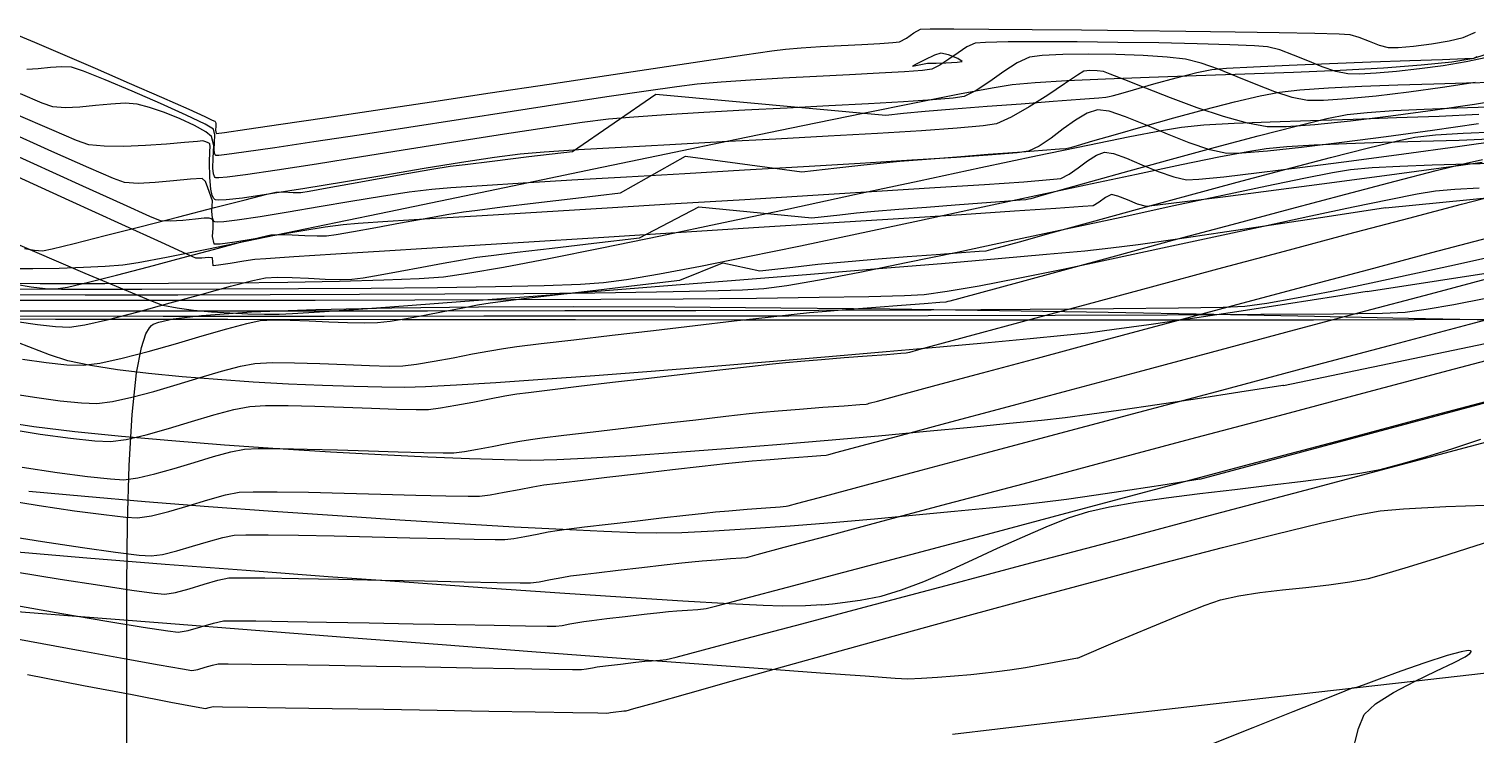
# Model space of a CAD drawing. Header units: metres. Extents: x 708868 to 711043, y 5411316 to 5413138.
# Drawn here: x 709369.6 to 709424.3, y 5411975 to 5412001.7 of the extents above; entities that cross this region are included whole.
import ezdxf

# ---------------------------------------------------------------- set-up
doc = ezdxf.new("R2010")
doc.units = ezdxf.units.M
for name, color, linetype in [('Rionegro 2010_Contours', 7, 'Continuous'), ('Rionegro 2014_Contours', 7, 'Continuous'), ('Rionegro 2018_Contours', 7, 'Continuous')]:
    doc.layers.add(name, color=color, linetype=linetype)

msp = doc.modelspace()

# ---------------------------------------------------------------- linework, layer by layer
at = {"layer": 'Rionegro 2010_Contours'}
for points in [[(709368.703, 5411992.605, 241), (709369.719, 5411992.607, 241), (709370.712, 5411992.623, 241), (709371.64, 5411992.651, 241), (709372.458, 5411992.691, 241), (709373.122, 5411992.743, 241), (709373.699, 5411992.835, 241), (709374.781, 5411993.039, 241), (709376.3, 5411993.34, 241), (709378.192, 5411993.725, 241), (709380.39, 5411994.177, 241), (709382.83, 5411994.683, 241), (709385.445, 5411995.228, 241), (709388.169, 5411995.796, 241), (709390.936, 5411996.374, 241), (709393.682, 5411996.947, 241), (709396.34, 5411997.499, 241), (709398.844, 5411998.017, 241), (709401.129, 5411998.484, 241), (709403.129, 5411998.888, 241), (709404.778, 5411999.212, 241), (709406.01, 5411999.443, 241), (709406.76, 5411999.565, 241), (709407.635, 5411999.648, 241), (709408.835, 5411999.721, 241), (709410.294, 5411999.787, 241), (709411.948, 5411999.848, 241), (709413.729, 5411999.909, 241), (709415.572, 5411999.972, 241), (709417.41, 5412000.04, 241), (709419.179, 5412000.116, 241), (709420.811, 5412000.205, 241), (709422.24, 5412000.307, 241), (709423.402, 5412000.428, 241), (709424.229, 5412000.57, 241), (709425.049, 5412000.824, 241)], [(709403.558, 5412000.37, 242), (709403.583, 5412000.372, 242), (709403.675, 5412000.376, 242), (709403.892, 5412000.381, 242), (709404.257, 5412000.39, 242), (709404.682, 5412000.41, 242), (709404.876, 5412000.445, 242), (709404.711, 5412000.553, 242), (709404.361, 5412000.687, 242), (709404.073, 5412000.751, 242), (709403.83, 5412000.673, 242), (709403.467, 5412000.506, 242), (709403.138, 5412000.341, 242), (709402.994, 5412000.265, 242), (709403.558, 5412000.37, 242)], [(709367.603, 5411992.049, 239), (709370, 5411992.041, 239), (709372.439, 5411992.041, 239), (709374.855, 5411992.049, 239), (709377.184, 5411992.067, 239), (709379.36, 5411992.094, 239), (709381.32, 5411992.129, 239), (709382.998, 5411992.175, 239), (709384.329, 5411992.23, 239), (709385.249, 5411992.295, 239), (709386.176, 5411992.424, 239), (709387.529, 5411992.66, 239), (709389.24, 5411992.986, 239), (709391.242, 5411993.387, 239), (709393.467, 5411993.845, 239), (709395.847, 5411994.345, 239), (709398.316, 5411994.869, 239), (709400.806, 5411995.4, 239), (709403.25, 5411995.924, 239), (709405.58, 5411996.422, 239), (709407.729, 5411996.878, 239), (709409.629, 5411997.276, 239), (709411.214, 5411997.6, 239), (709412.415, 5411997.832, 239), (709413.165, 5411997.957, 239), (709414.017, 5411998.037, 239), (709415.158, 5411998.103, 239), (709416.522, 5411998.159, 239), (709418.045, 5411998.21, 239), (709419.662, 5411998.26, 239), (709421.306, 5411998.314, 239), (709422.913, 5411998.375, 239), (709424.418, 5411998.449, 239)], [(709367.818, 5411991.831, 238), (709370.81, 5411991.825, 238), (709373.845, 5411991.825, 238), (709376.854, 5411991.832, 238), (709379.766, 5411991.845, 238), (709382.513, 5411991.865, 238), (709385.023, 5411991.892, 238), (709387.228, 5411991.926, 238), (709389.058, 5411991.967, 238), (709390.442, 5411992.015, 238), (709391.312, 5411992.07, 238), (709392.183, 5411992.19, 238), (709393.422, 5411992.404, 238), (709394.971, 5411992.699, 238), (709396.77, 5411993.058, 238), (709398.762, 5411993.469, 238), (709400.887, 5411993.916, 238), (709403.088, 5411994.384, 238), (709405.305, 5411994.86, 238), (709407.481, 5411995.327, 238), (709409.555, 5411995.773, 238), (709411.471, 5411996.181, 238), (709413.168, 5411996.538, 238), (709414.589, 5411996.828, 238), (709415.675, 5411997.038, 238), (709416.368, 5411997.152, 238), (709417.158, 5411997.227, 238), (709418.192, 5411997.287, 238), (709419.416, 5411997.336, 238), (709420.774, 5411997.38, 238), (709422.21, 5411997.422, 238), (709423.67, 5411997.467, 238), (709425.097, 5411997.52, 238)], [(709368.233, 5411991.616, 237), (709371.701, 5411991.612, 237), (709375.211, 5411991.613, 237), (709378.693, 5411991.618, 237), (709382.08, 5411991.629, 237), (709385.303, 5411991.644, 237), (709388.294, 5411991.665, 237), (709390.984, 5411991.69, 237), (709393.306, 5411991.721, 237), (709395.19, 5411991.757, 237), (709396.569, 5411991.799, 237), (709397.375, 5411991.846, 237), (709398.247, 5411991.966, 237), (709399.476, 5411992.18, 237), (709401, 5411992.472, 237), (709402.757, 5411992.827, 237), (709404.685, 5411993.228, 237), (709406.724, 5411993.66, 237), (709408.81, 5411994.107, 237), (709410.883, 5411994.554, 237), (709412.88, 5411994.985, 237), (709414.74, 5411995.384, 237), (709416.4, 5411995.735, 237), (709417.8, 5411996.024, 237), (709418.877, 5411996.233, 237), (709419.57, 5411996.348, 237), (709420.382, 5411996.424, 237), (709421.431, 5411996.48, 237), (709422.656, 5411996.525, 237), (709423.999, 5411996.563, 237), (709425.396, 5411996.601, 237)], [(709368.776, 5411991.403, 236), (709372.633, 5411991.401, 236), (709376.528, 5411991.402, 236), (709380.397, 5411991.407, 236), (709384.175, 5411991.415, 236), (709387.799, 5411991.427, 236), (709391.204, 5411991.443, 236), (709394.325, 5411991.463, 236), (709397.1, 5411991.487, 236), (709399.462, 5411991.514, 236), (709401.349, 5411991.546, 236), (709402.696, 5411991.582, 236), (709403.438, 5411991.622, 236), (709404.306, 5411991.742, 236), (709405.513, 5411991.953, 236), (709406.996, 5411992.24, 236), (709408.689, 5411992.585, 236), (709410.528, 5411992.971, 236), (709412.449, 5411993.383, 236), (709414.388, 5411993.802, 236), (709416.279, 5411994.212, 236), (709418.059, 5411994.597, 236), (709419.663, 5411994.939, 236), (709421.026, 5411995.222, 236), (709422.084, 5411995.429, 236), (709422.773, 5411995.544, 236), (709423.51, 5411995.613, 236), (709424.435, 5411995.663, 236)], [(709368.684, 5411991.005, 234), (709373.981, 5411991.003, 234), (709379.335, 5411991.003, 234), (709384.652, 5411991.006, 234), (709389.839, 5411991.011, 234), (709394.804, 5411991.02, 234), (709399.455, 5411991.031, 234), (709403.699, 5411991.046, 234), (709407.442, 5411991.064, 234), (709410.593, 5411991.086, 234), (709413.059, 5411991.111, 234), (709414.747, 5411991.14, 234), (709415.564, 5411991.174, 234), (709416.401, 5411991.289, 234), (709417.523, 5411991.489, 234), (709418.862, 5411991.753, 234), (709420.35, 5411992.062, 234), (709421.918, 5411992.399, 234), (709423.498, 5411992.744, 234), (709425.021, 5411993.079, 234)], [(709368.631, 5411990.809, 233), (709374.652, 5411990.807, 233), (709380.738, 5411990.807, 233), (709386.781, 5411990.808, 233), (709392.676, 5411990.812, 233), (709398.314, 5411990.819, 233), (709403.59, 5411990.828, 233), (709408.395, 5411990.84, 233), (709412.624, 5411990.855, 233), (709416.168, 5411990.873, 233), (709418.922, 5411990.895, 233), (709420.777, 5411990.92, 233), (709421.628, 5411990.95, 233), (709422.427, 5411991.06, 233), (709423.468, 5411991.246, 233), (709424.682, 5411991.488, 233)], [(709373.268, 5411973.46, 231), (709373.273, 5411975.789, 231), (709373.273, 5411978.21, 231), (709373.279, 5411980.636, 231), (709373.306, 5411982.98, 231), (709373.366, 5411985.156, 231), (709373.474, 5411987.077, 231), (709373.641, 5411988.657, 231), (709373.826, 5411989.617, 231), (709374, 5411990.131, 231), (709374.134, 5411990.364, 231), (709374.207, 5411990.447, 231), (709374.272, 5411990.493, 231), (709374.489, 5411990.579, 231), (709375.024, 5411990.696, 231), (709376.105, 5411990.829, 231), (709377.996, 5411990.96, 231), (709380.42, 5411991.056, 231), (709383.304, 5411991.12, 231), (709386.578, 5411991.155, 231), (709390.17, 5411991.165, 231), (709394.008, 5411991.152, 231), (709398.021, 5411991.121, 231), (709402.137, 5411991.075, 231), (709406.285, 5411991.016, 231), (709410.393, 5411990.949, 231), (709414.389, 5411990.876, 231), (709418.202, 5411990.801, 231), (709421.761, 5411990.728, 231), (709424.993, 5411990.659, 231)], [(709364.233, 5411990.697, 232), (709370.573, 5411990.691, 232), (709377.101, 5411990.685, 232), (709383.697, 5411990.678, 232), (709390.246, 5411990.672, 232), (709396.63, 5411990.667, 232), (709402.731, 5411990.663, 232), (709408.433, 5411990.661, 232), (709413.618, 5411990.662, 232), (709418.169, 5411990.666, 232), (709421.97, 5411990.674, 232), (709424.901, 5411990.686, 232)]]:
    msp.add_polyline3d(points, dxfattribs=at)
at = {"layer": 'Rionegro 2014_Contours'}
for points in [[(709369.401, 5411993.357, 241), (709369.787, 5411993.296, 241), (709370.082, 5411993.275, 241), (709370.453, 5411993.353, 241), (709371.287, 5411993.556, 241), (709372.452, 5411993.85, 241), (709373.815, 5411994.198, 241), (709375.241, 5411994.565, 241), (709376.597, 5411994.914, 241), (709377.751, 5411995.21, 241), (709378.569, 5411995.417, 241), (709378.917, 5411995.499, 241), (709379.206, 5411995.502, 241), (709379.568, 5411995.486, 241), (709379.859, 5411995.484, 241), (709380.171, 5411995.534, 241), (709380.849, 5411995.655, 241), (709381.772, 5411995.822, 241), (709382.82, 5411996.011, 241), (709383.872, 5411996.199, 241), (709384.808, 5411996.36, 241), (709385.506, 5411996.472, 241), (709386.076, 5411996.547, 241), (709387.096, 5411996.673, 241), (709388.478, 5411996.84, 241), (709390.135, 5411997.037, 241), (709393.284, 5411999.2, 241), (709393.284, 5411999.2, 241), (709393.284, 5411999.2, 241), (709393.284, 5411999.2, 241), (709393.284, 5411999.2, 241), (709393.284, 5411999.2, 241), (709401.986, 5411998.41, 241), (709402.656, 5411998.481, 241), (709403.471, 5411998.554, 241), (709404.563, 5411998.644, 241), (709405.814, 5411998.743, 241), (709407.106, 5411998.843, 241), (709408.321, 5411998.934, 241), (709409.339, 5411999.011, 241), (709410.043, 5411999.063, 241), (709410.313, 5411999.084, 241), (709410.431, 5411999.109, 241), (709410.549, 5411999.137, 241), (709410.782, 5411999.205, 241), (709411.353, 5411999.372, 241), (709412.128, 5411999.592, 241), (709412.97, 5411999.822, 241), (709413.745, 5412000.019, 241), (709414.317, 5412000.137, 241), (709414.878, 5412000.186, 241), (709415.9, 5412000.241, 241), (709417.244, 5412000.301, 241), (709418.769, 5412000.362, 241), (709420.337, 5412000.421, 241), (709421.806, 5412000.474, 241), (709423.038, 5412000.519, 241), (709423.892, 5412000.552, 241), (709424.229, 5412000.57, 241), (709424.354, 5412000.632, 241)], [(709369.063, 5411992.016, 240), (709369.653, 5411991.916, 240), (709370.189, 5411991.85, 240), (709370.596, 5411991.831, 240), (709371.027, 5411991.904, 240), (709371.825, 5411992.09, 240), (709372.882, 5411992.357, 240), (709374.093, 5411992.674, 240), (709375.351, 5411993.007, 240), (709376.549, 5411993.326, 240), (709377.581, 5411993.599, 240), (709378.34, 5411993.793, 240), (709378.718, 5411993.876, 240), (709379.07, 5411993.89, 240), (709379.525, 5411993.877, 240), (709380.015, 5411993.854, 240), (709380.471, 5411993.837, 240), (709380.824, 5411993.842, 240), (709381.196, 5411993.895, 240), (709381.853, 5411994.009, 240), (709382.696, 5411994.162, 240), (709383.63, 5411994.333, 240), (709384.559, 5411994.502, 240), (709385.385, 5411994.648, 240), (709386.012, 5411994.75, 240), (709386.535, 5411994.819, 240), (709387.472, 5411994.934, 240), (709388.742, 5411995.088, 240), (709390.264, 5411995.269, 240), (709391.956, 5411995.469, 240), (709394.408, 5411996.851, 240), (709394.408, 5411996.851, 240), (709394.408, 5411996.851, 240), (709398.81, 5411996.266, 240), (709400.139, 5411996.417, 240), (709401.151, 5411996.53, 240), (709401.767, 5411996.595, 240), (709402.515, 5411996.663, 240), (709403.519, 5411996.745, 240), (709404.669, 5411996.836, 240), (709405.856, 5411996.928, 240), (709406.972, 5411997.012, 240), (709407.907, 5411997.082, 240), (709408.553, 5411997.13, 240), (709408.801, 5411997.149, 240), (709408.909, 5411997.173, 240), (709409.017, 5411997.198, 240), (709409.237, 5411997.263, 240), (709409.818, 5411997.433, 240), (709410.675, 5411997.682, 240), (709411.724, 5411997.982, 240), (709412.88, 5411998.306, 240), (709414.058, 5411998.625, 240), (709415.173, 5411998.913, 240), (709416.141, 5411999.142, 240), (709416.877, 5411999.284, 240), (709417.652, 5411999.368, 240), (709418.727, 5411999.441, 240), (709419.997, 5411999.502, 240), (709421.36, 5411999.553, 240), (709422.712, 5411999.594, 240), (709423.951, 5411999.626, 240), (709424.971, 5411999.651, 240)], [(709369.121, 5411990.603, 239), (709369.895, 5411990.484, 239), (709370.582, 5411990.408, 239), (709371.11, 5411990.388, 239), (709371.683, 5411990.472, 239), (709372.585, 5411990.679, 239), (709373.701, 5411990.968, 239), (709374.918, 5411991.3, 239), (709376.122, 5411991.634, 239), (709377.2, 5411991.931, 239), (709378.037, 5411992.151, 239), (709378.52, 5411992.254, 239), (709378.961, 5411992.274, 239), (709379.525, 5411992.264, 239), (709380.152, 5411992.237, 239), (709380.78, 5411992.207, 239), (709381.346, 5411992.19, 239), (709381.789, 5411992.2, 239), (709382.222, 5411992.256, 239), (709382.857, 5411992.362, 239), (709383.62, 5411992.501, 239), (709384.441, 5411992.655, 239), (709385.245, 5411992.806, 239), (709385.961, 5411992.936, 239), (709386.517, 5411993.028, 239), (709387.057, 5411993.098, 239), (709388.039, 5411993.219, 239), (709389.365, 5411993.379, 239), (709390.94, 5411993.566, 239), (709392.668, 5411993.77, 239), (709394.907, 5411994.942, 239), (709394.907, 5411994.942, 239), (709394.907, 5411994.942, 239), (709399.193, 5411994.525, 239), (709400.247, 5411994.642, 239), (709400.877, 5411994.71, 239), (709401.56, 5411994.771, 239), (709402.475, 5411994.847, 239), (709403.523, 5411994.929, 239), (709404.606, 5411995.013, 239), (709405.623, 5411995.09, 239), (709406.475, 5411995.154, 239), (709407.064, 5411995.198, 239), (709407.289, 5411995.215, 239), (709407.388, 5411995.236, 239), (709407.486, 5411995.259, 239), (709407.779, 5411995.342, 239), (709408.567, 5411995.565, 239), (709409.74, 5411995.895, 239), (709411.187, 5411996.3, 239), (709412.798, 5411996.745, 239), (709414.462, 5411997.198, 239), (709416.068, 5411997.626, 239), (709417.506, 5411997.997, 239), (709418.666, 5411998.276, 239), (709419.437, 5411998.431, 239), (709420.189, 5411998.515, 239), (709421.19, 5411998.585, 239), (709422.35, 5411998.641, 239), (709423.581, 5411998.686, 239), (709424.792, 5411998.721, 239)], [(709369.326, 5411989.17, 238), (709370.223, 5411989.043, 238), (709371.011, 5411988.964, 238), (709371.624, 5411988.944, 238), (709372.258, 5411989.022, 238), (709373.101, 5411989.207, 238), (709374.078, 5411989.464, 238), (709375.113, 5411989.759, 238), (709376.131, 5411990.057, 238), (709377.056, 5411990.325, 238), (709377.811, 5411990.527, 238), (709378.322, 5411990.631, 238), (709378.823, 5411990.658, 238), (709379.458, 5411990.652, 238), (709380.173, 5411990.626, 238), (709380.914, 5411990.591, 238), (709381.627, 5411990.56, 238), (709382.259, 5411990.545, 238), (709382.754, 5411990.558, 238), (709383.241, 5411990.616, 238), (709383.851, 5411990.715, 238), (709384.535, 5411990.84, 238), (709385.244, 5411990.977, 238), (709385.928, 5411991.11, 238), (709386.537, 5411991.224, 238), (709387.023, 5411991.305, 238), (709387.511, 5411991.369, 238), (709388.396, 5411991.478, 238), (709389.594, 5411991.622, 238), (709391.016, 5411991.791, 238), (709392.577, 5411991.975, 238), (709394.189, 5411992.164, 238), (709395.821, 5411992.825, 238), (709397.22, 5411992.515, 238), (709398.467, 5411992.657, 238), (709399.419, 5411992.763, 238), (709399.988, 5411992.824, 238), (709400.712, 5411992.889, 238), (709401.693, 5411992.969, 238), (709402.798, 5411993.055, 238), (709403.893, 5411993.139, 238), (709404.844, 5411993.21, 238), (709405.516, 5411993.26, 238), (709405.777, 5411993.28, 238), (709405.866, 5411993.299, 238), (709405.955, 5411993.32, 238), (709406.244, 5411993.4, 238), (709407.039, 5411993.62, 238), (709408.244, 5411993.953, 238), (709409.765, 5411994.372, 238), (709411.508, 5411994.849, 238), (709413.379, 5411995.359, 238), (709415.283, 5411995.874, 238), (709417.126, 5411996.366, 238), (709418.813, 5411996.81, 238), (709420.25, 5411997.178, 238), (709421.343, 5411997.443, 238), (709421.997, 5411997.578, 238), (709422.774, 5411997.662, 238), (709423.821, 5411997.73, 238), (709425.023, 5411997.783, 238)], [(709368.725, 5411987.9, 237), (709369.782, 5411987.731, 237), (709370.749, 5411987.601, 237), (709371.557, 5411987.521, 237), (709372.138, 5411987.501, 237), (709372.729, 5411987.57, 237), (709373.466, 5411987.731, 237), (709374.297, 5411987.956, 237), (709375.174, 5411988.214, 237), (709376.045, 5411988.478, 237), (709376.861, 5411988.718, 237), (709377.571, 5411988.904, 237), (709378.124, 5411989.008, 237), (709378.774, 5411989.044, 237), (709379.619, 5411989.04, 237), (709380.571, 5411989.01, 237), (709381.544, 5411988.969, 237), (709382.451, 5411988.93, 237), (709383.205, 5411988.908, 237), (709383.719, 5411988.917, 237), (709384.238, 5411988.981, 237), (709384.897, 5411989.092, 237), (709385.625, 5411989.229, 237), (709386.353, 5411989.37, 237), (709387.011, 5411989.495, 237), (709387.529, 5411989.583, 237), (709388.028, 5411989.648, 237), (709388.948, 5411989.761, 237), (709390.186, 5411989.909, 237), (709391.639, 5411990.081, 237), (709393.203, 5411990.265, 237), (709394.776, 5411990.449, 237), (709396.255, 5411990.62, 237), (709397.538, 5411990.766, 237), (709398.52, 5411990.876, 237), (709399.099, 5411990.938, 237), (709399.744, 5411990.996, 237), (709400.62, 5411991.068, 237), (709401.607, 5411991.145, 237), (709402.584, 5411991.219, 237), (709403.433, 5411991.283, 237), (709404.033, 5411991.328, 237), (709404.265, 5411991.345, 237), (709404.344, 5411991.363, 237), (709404.424, 5411991.381, 237), (709404.743, 5411991.468, 237), (709405.626, 5411991.71, 237), (709406.977, 5411992.079, 237), (709408.696, 5411992.547, 237), (709410.685, 5411993.087, 237), (709412.846, 5411993.672, 237), (709415.082, 5411994.275, 237), (709417.293, 5411994.868, 237), (709419.383, 5411995.423, 237), (709421.252, 5411995.914, 237), (709422.803, 5411996.313, 237), (709423.937, 5411996.593, 237), (709424.556, 5411996.725, 237)], [(709368.708, 5411986.544, 236), (709370, 5411986.34, 236), (709371.15, 5411986.183, 236), (709372.065, 5411986.085, 236), (709372.652, 5411986.057, 236), (709373.253, 5411986.133, 236), (709374.005, 5411986.31, 236), (709374.848, 5411986.549, 236), (709375.722, 5411986.814, 236), (709376.567, 5411987.067, 236), (709377.321, 5411987.27, 236), (709377.926, 5411987.385, 236), (709378.527, 5411987.417, 236), (709379.378, 5411987.417, 236), (709380.389, 5411987.395, 236), (709381.47, 5411987.359, 236), (709382.53, 5411987.32, 236), (709383.479, 5411987.286, 236), (709384.227, 5411987.268, 236), (709384.684, 5411987.275, 236), (709385.14, 5411987.331, 236), (709385.72, 5411987.429, 236), (709386.36, 5411987.549, 236), (709387, 5411987.674, 236), (709387.579, 5411987.784, 236), (709388.034, 5411987.861, 236), (709388.474, 5411987.918, 236), (709389.283, 5411988.017, 236), (709390.371, 5411988.148, 236), (709391.649, 5411988.299, 236), (709393.025, 5411988.461, 236), (709394.408, 5411988.622, 236), (709395.709, 5411988.772, 236), (709396.836, 5411988.901, 236), (709397.7, 5411988.998, 236), (709398.21, 5411989.053, 236), (709398.777, 5411989.103, 236), (709399.548, 5411989.166, 236), (709400.416, 5411989.234, 236), (709401.276, 5411989.3, 236), (709402.022, 5411989.356, 236), (709402.549, 5411989.395, 236), (709402.752, 5411989.411, 236), (709402.822, 5411989.426, 236), (709402.892, 5411989.442, 236), (709403.23, 5411989.534, 236), (709404.173, 5411989.789, 236), (709405.623, 5411990.182, 236), (709407.483, 5411990.685, 236), (709409.654, 5411991.272, 236), (709412.04, 5411991.915, 236), (709414.543, 5411992.587, 236), (709417.064, 5411993.263, 236), (709419.506, 5411993.914, 236), (709421.772, 5411994.515, 236), (709423.764, 5411995.038, 236), (709425.383, 5411995.457, 236)], [(709369.318, 5411985.087, 235), (709370.643, 5411984.888, 235), (709371.784, 5411984.736, 235), (709372.654, 5411984.642, 235), (709373.167, 5411984.613, 235), (709373.686, 5411984.679, 235), (709374.336, 5411984.832, 235), (709375.066, 5411985.039, 235), (709375.822, 5411985.268, 235), (709376.552, 5411985.487, 235), (709377.205, 5411985.662, 235), (709377.728, 5411985.762, 235), (709378.249, 5411985.787, 235), (709379.068, 5411985.788, 235), (709380.095, 5411985.77, 235), (709381.241, 5411985.74, 235), (709382.418, 5411985.705, 235), (709383.536, 5411985.67, 235), (709384.507, 5411985.642, 235), (709385.241, 5411985.628, 235), (709385.649, 5411985.633, 235), (709386.043, 5411985.681, 235), (709386.543, 5411985.766, 235), (709387.095, 5411985.87, 235), (709387.648, 5411985.977, 235), (709388.147, 5411986.072, 235), (709388.54, 5411986.139, 235), (709388.982, 5411986.196, 235), (709389.808, 5411986.297, 235), (709390.91, 5411986.428, 235), (709392.181, 5411986.578, 235), (709393.514, 5411986.734, 235), (709394.801, 5411986.884, 235), (709395.936, 5411987.014, 235), (709396.812, 5411987.112, 235), (709397.32, 5411987.167, 235), (709397.912, 5411987.219, 235), (709398.72, 5411987.285, 235), (709399.602, 5411987.353, 235), (709400.413, 5411987.414, 235), (709401.007, 5411987.458, 235), (709401.24, 5411987.476, 235), (709401.301, 5411987.489, 235), (709401.361, 5411987.503, 235), (709401.669, 5411987.586, 235), (709402.537, 5411987.82, 235), (709403.887, 5411988.184, 235), (709405.64, 5411988.656, 235), (709407.719, 5411989.215, 235), (709410.045, 5411989.84, 235), (709412.54, 5411990.509, 235), (709415.125, 5411991.201, 235), (709417.722, 5411991.896, 235), (709420.254, 5411992.571, 235), (709422.641, 5411993.205, 235), (709424.806, 5411993.777, 235)], [(709368.491, 5411983.87, 234), (709369.961, 5411983.636, 234), (709371.294, 5411983.44, 234), (709372.411, 5411983.291, 234), (709373.233, 5411983.198, 234), (709373.681, 5411983.17, 234), (709374.204, 5411983.243, 234), (709374.868, 5411983.409, 234), (709375.602, 5411983.625, 234), (709376.337, 5411983.848, 234), (709377.003, 5411984.034, 234), (709377.53, 5411984.139, 234), (709378.052, 5411984.159, 234), (709378.964, 5411984.156, 234), (709380.15, 5411984.136, 234), (709381.496, 5411984.104, 234), (709382.888, 5411984.068, 234), (709384.21, 5411984.033, 234), (709385.348, 5411984.004, 234), (709386.188, 5411983.988, 234), (709386.614, 5411983.991, 234), (709387.024, 5411984.044, 234), (709387.549, 5411984.136, 234), (709388.112, 5411984.245, 234), (709388.637, 5411984.346, 234), (709389.046, 5411984.416, 234), (709389.489, 5411984.473, 234), (709390.326, 5411984.575, 234), (709391.428, 5411984.706, 234), (709392.668, 5411984.852, 234), (709393.916, 5411984.997, 234), (709395.045, 5411985.127, 234), (709395.926, 5411985.227, 234), (709396.431, 5411985.281, 234), (709396.928, 5411985.325, 234), (709397.609, 5411985.38, 234), (709398.351, 5411985.438, 234), (709399.033, 5411985.489, 234), (709399.532, 5411985.527, 234), (709399.728, 5411985.541, 234), (709399.779, 5411985.552, 234), (709399.83, 5411985.564, 234), (709400.145, 5411985.649, 234), (709401.04, 5411985.889, 234), (709402.436, 5411986.264, 234), (709404.259, 5411986.752, 234), (709406.433, 5411987.335, 234), (709408.882, 5411987.991, 234), (709411.529, 5411988.699, 234), (709414.3, 5411989.44, 234), (709417.117, 5411990.192, 234), (709419.905, 5411990.935, 234), (709422.589, 5411991.649, 234), (709425.091, 5411992.313, 234)], [(709368.412, 5411982.542, 233), (709370.09, 5411982.272, 233), (709371.601, 5411982.045, 233), (709372.852, 5411981.871, 233), (709373.748, 5411981.762, 233), (709374.195, 5411981.726, 233), (709374.621, 5411981.785, 233), (709375.162, 5411981.921, 233), (709375.761, 5411982.097, 233), (709376.36, 5411982.279, 233), (709376.902, 5411982.43, 233), (709377.332, 5411982.516, 233), (709377.779, 5411982.53, 233), (709378.627, 5411982.527, 233), (709379.774, 5411982.509, 233), (709381.117, 5411982.483, 233), (709382.555, 5411982.45, 233), (709383.985, 5411982.416, 233), (709385.305, 5411982.385, 233), (709386.412, 5411982.361, 233), (709387.204, 5411982.348, 233), (709387.579, 5411982.349, 233), (709387.911, 5411982.392, 233), (709388.337, 5411982.467, 233), (709388.794, 5411982.555, 233), (709389.22, 5411982.637, 233), (709389.552, 5411982.694, 233), (709389.911, 5411982.74, 233), (709390.59, 5411982.823, 233), (709391.484, 5411982.929, 233), (709392.489, 5411983.047, 233), (709393.502, 5411983.165, 233), (709394.418, 5411983.271, 233), (709395.132, 5411983.352, 233), (709395.542, 5411983.396, 233), (709396.047, 5411983.44, 233), (709396.738, 5411983.495, 233), (709397.443, 5411983.549, 233), (709397.993, 5411983.59, 233), (709398.216, 5411983.607, 233), (709398.298, 5411983.625, 233), (709398.656, 5411983.721, 233), (709399.671, 5411983.992, 233), (709401.255, 5411984.416, 233), (709403.323, 5411984.969, 233), (709405.788, 5411985.628, 233), (709408.563, 5411986.369, 233), (709411.562, 5411987.169, 233), (709414.697, 5411988.006, 233), (709417.883, 5411988.855, 233), (709421.033, 5411989.693, 233), (709424.061, 5411990.498, 233), (709426.878, 5411991.246, 233)], [(709369.059, 5411981.13, 232), (709370.753, 5411980.852, 232), (709372.252, 5411980.617, 232), (709373.469, 5411980.436, 232), (709374.316, 5411980.321, 232), (709374.709, 5411980.283, 232), (709375.116, 5411980.346, 232), (709375.639, 5411980.485, 232), (709376.2, 5411980.655, 232), (709376.723, 5411980.807, 232), (709377.134, 5411980.893, 232), (709377.577, 5411980.903, 232), (709378.498, 5411980.895, 232), (709379.775, 5411980.876, 232), (709381.289, 5411980.847, 232), (709382.917, 5411980.814, 232), (709384.539, 5411980.779, 232), (709386.034, 5411980.748, 232), (709387.28, 5411980.722, 232), (709388.157, 5411980.708, 232), (709388.544, 5411980.707, 232), (709388.876, 5411980.753, 232), (709389.301, 5411980.831, 232), (709389.726, 5411980.914, 232), (709390.057, 5411980.972, 232), (709390.394, 5411981.015, 232), (709391.036, 5411981.092, 232), (709391.864, 5411981.19, 232), (709392.759, 5411981.295, 232), (709393.602, 5411981.393, 232), (709394.272, 5411981.469, 232), (709394.652, 5411981.51, 232), (709395.04, 5411981.544, 232), (709395.57, 5411981.586, 232), (709396.111, 5411981.628, 232), (709396.533, 5411981.659, 232), (709396.704, 5411981.672, 232), (709396.767, 5411981.686, 232), (709397.125, 5411981.782, 232), (709398.143, 5411982.053, 232), (709399.739, 5411982.479, 232), (709401.832, 5411983.037, 232), (709404.339, 5411983.706, 232), (709407.179, 5411984.462, 232), (709410.268, 5411985.286, 232), (709413.527, 5411986.154, 232), (709416.872, 5411987.044, 232), (709420.222, 5411987.936, 232), (709423.495, 5411988.806, 232), (709426.608, 5411989.633, 232)], [(709368.899, 5411979.893, 231), (709370.821, 5411979.555, 231), (709372.519, 5411979.264, 231), (709373.888, 5411979.037, 231), (709374.824, 5411978.89, 231), (709375.223, 5411978.839, 231), (709375.597, 5411978.904, 231), (709376.078, 5411979.042, 231), (709376.559, 5411979.185, 231), (709376.935, 5411979.27, 231), (709377.31, 5411979.275, 231), (709378.153, 5411979.267, 231), (709379.36, 5411979.249, 231), (709380.825, 5411979.224, 231), (709382.444, 5411979.194, 231), (709384.112, 5411979.161, 231), (709385.724, 5411979.13, 231), (709387.174, 5411979.102, 231), (709388.359, 5411979.08, 231), (709389.172, 5411979.067, 231), (709389.509, 5411979.065, 231), (709389.74, 5411979.097, 231), (709390.036, 5411979.152, 231), (709390.332, 5411979.209, 231), (709390.563, 5411979.25, 231), (709390.86, 5411979.287, 231), (709391.427, 5411979.355, 231), (709392.132, 5411979.438, 231), (709392.845, 5411979.521, 231), (709393.432, 5411979.588, 231), (709393.763, 5411979.625, 231), (709394.076, 5411979.648, 231), (709394.479, 5411979.673, 231), (709394.881, 5411979.701, 231), (709395.192, 5411979.737, 231), (709395.592, 5411979.84, 231), (709396.643, 5411980.116, 231), (709398.269, 5411980.546, 231), (709400.393, 5411981.11, 231), (709402.938, 5411981.786, 231), (709405.827, 5411982.554, 231), (709408.985, 5411983.394, 231), (709412.334, 5411984.286, 231), (709415.798, 5411985.208, 231), (709419.301, 5411986.14, 231), (709422.765, 5411987.062, 231), (709426.115, 5411987.953, 231)], [(709367.521, 5411978.885, 230), (709369.589, 5411978.498, 230), (709371.505, 5411978.145, 230), (709373.174, 5411977.841, 230), (709374.5, 5411977.604, 230), (709375.386, 5411977.45, 230), (709375.737, 5411977.395, 230), (709375.956, 5411977.433, 230), (709376.236, 5411977.514, 230), (709376.517, 5411977.598, 230), (709376.737, 5411977.647, 230), (709377.105, 5411977.648, 230), (709378.006, 5411977.636, 230), (709379.321, 5411977.616, 230), (709380.932, 5411977.589, 230), (709382.718, 5411977.558, 230), (709384.562, 5411977.525, 230), (709386.344, 5411977.493, 230), (709387.945, 5411977.464, 230), (709389.247, 5411977.441, 230), (709390.129, 5411977.427, 230), (709390.474, 5411977.424, 230), (709390.658, 5411977.451, 230), (709390.885, 5411977.494, 230), (709391.069, 5411977.528, 230), (709391.381, 5411977.566, 230), (709391.954, 5411977.634, 230), (709392.535, 5411977.701, 230), (709392.874, 5411977.739, 230), (709393.123, 5411977.757, 230), (709393.432, 5411977.777, 230), (709393.68, 5411977.802, 230), (709394.056, 5411977.9, 230), (709395.085, 5411978.172, 230), (709396.693, 5411978.598, 230), (709398.809, 5411979.159, 230), (709401.359, 5411979.836, 230), (709404.271, 5411980.609, 230), (709407.473, 5411981.46, 230), (709410.892, 5411982.368, 230), (709414.456, 5411983.315, 230), (709418.092, 5411984.282, 230), (709421.727, 5411985.248, 230), (709425.29, 5411986.195, 230)], [(709369.523, 5411977.238, 229), (709371.642, 5411976.83, 229), (709373.484, 5411976.477, 229), (709374.939, 5411976.199, 229), (709375.898, 5411976.017, 229), (709376.251, 5411975.952, 229), (709376.395, 5411975.986, 229), (709376.539, 5411976.024, 229), (709376.899, 5411976.02, 229), (709377.858, 5411976.006, 229), (709379.283, 5411975.983, 229), (709381.04, 5411975.954, 229), (709382.995, 5411975.922, 229), (709385.017, 5411975.888, 229), (709386.971, 5411975.856, 229), (709388.723, 5411975.827, 229), (709390.141, 5411975.803, 229), (709391.091, 5411975.787, 229), (709391.439, 5411975.782, 229), (709391.507, 5411975.793, 229), (709391.574, 5411975.805, 229), (709391.776, 5411975.829, 229), (709391.984, 5411975.853, 229), (709392.076, 5411975.86, 229), (709392.168, 5411975.868, 229), (709392.452, 5411975.948, 229), (709393.253, 5411976.174, 229), (709394.502, 5411976.525, 229), (709396.131, 5411976.982, 229), (709398.074, 5411977.525, 229), (709400.26, 5411978.134, 229), (709402.624, 5411978.788, 229), (709405.098, 5411979.468, 229), (709407.612, 5411980.154, 229), (709410.101, 5411980.825, 229), (709412.495, 5411981.463, 229), (709414.727, 5411982.046, 229), (709416.73, 5411982.555, 229), (709418.435, 5411982.969, 229), (709419.775, 5411983.27, 229), (709420.681, 5411983.436, 229), (709421.571, 5411983.511, 229), (709423.171, 5411983.592, 229), (709425.404, 5411983.678, 229)], [(709427.692, 5411977.633, 229), (709422.053, 5411976.991, 229), (709416.804, 5411976.393, 229), (709412.055, 5411975.849, 229), (709407.919, 5411975.373, 229), (709404.506, 5411974.975, 229)]]:
    msp.add_polyline3d(points, dxfattribs=at)
at = {"layer": 'Rionegro 2018_Contours'}
for points in [[(709369.027, 5412001.489, 241), (709369.783, 5412001.173, 241), (709370.84, 5412000.72, 241), (709372.076, 5412000.186, 241), (709373.367, 5411999.624, 241), (709374.59, 5411999.087, 241), (709375.622, 5411998.629, 241), (709376.227, 5411998.355, 241), (709376.51, 5411998.223, 241), (709376.604, 5411998.175, 241), (709376.619, 5411998.165, 241), (709376.629, 5411998.145, 241), (709376.64, 5411998.091, 241), (709376.64, 5411997.986, 241), (709376.632, 5411997.838, 241), (709376.657, 5411997.719, 241), (709376.967, 5411997.754, 241), (709377.811, 5411997.873, 241), (709379.102, 5411998.062, 241), (709380.755, 5411998.308, 241), (709382.683, 5411998.596, 241), (709384.801, 5411998.915, 241), (709387.021, 5411999.249, 241), (709389.258, 5411999.586, 241), (709391.424, 5411999.912, 241), (709393.435, 5412000.214, 241), (709395.204, 5412000.478, 241), (709396.644, 5412000.691, 241), (709397.67, 5412000.839, 241), (709398.194, 5412000.909, 241), (709398.782, 5412000.958, 241), (709399.51, 5412001.004, 241), (709400.301, 5412001.046, 241), (709401.075, 5412001.085, 241), (709401.754, 5412001.121, 241), (709402.258, 5412001.154, 241), (709402.509, 5412001.186, 241), (709402.765, 5412001.327, 241), (709403.046, 5412001.526, 241), (709403.302, 5412001.661, 241), (709403.662, 5412001.671, 241), (709404.556, 5412001.672, 241), (709405.879, 5412001.666, 241), (709407.524, 5412001.652, 241), (709409.385, 5412001.634, 241), (709411.356, 5412001.611, 241), (709413.33, 5412001.585, 241), (709415.202, 5412001.559, 241), (709416.865, 5412001.532, 241), (709418.212, 5412001.506, 241), (709419.139, 5412001.483, 241), (709419.537, 5412001.463, 241), (709419.877, 5412001.364, 241), (709420.265, 5412001.207, 241), (709420.653, 5412001.056, 241), (709420.991, 5412000.973, 241), (709421.369, 5412000.975, 241), (709421.953, 5412001.024, 241), (709422.631, 5412001.109, 241), (709423.291, 5412001.221, 241), (709423.821, 5412001.352, 241), (709424.294, 5412001.543, 241)], [(709424.727, 5412000.588, 240), (709423.939, 5412000.426, 240), (709423.069, 5412000.281, 240), (709422.172, 5412000.157, 240), (709421.307, 5412000.06, 240), (709420.529, 5411999.993, 240), (709419.897, 5411999.962, 240), (709419.466, 5411999.97, 240), (709419.012, 5412000.064, 240), (709418.496, 5412000.24, 240), (709417.95, 5412000.459, 240), (709417.403, 5412000.684, 240), (709416.886, 5412000.875, 240), (709416.43, 5412000.995, 240), (709415.931, 5412001.037, 240), (709415.005, 5412001.076, 240), (709413.761, 5412001.111, 240), (709412.31, 5412001.14, 240), (709410.76, 5412001.163, 240), (709409.221, 5412001.178, 240), (709407.802, 5412001.183, 240), (709406.612, 5412001.178, 240), (709405.762, 5412001.161, 240), (709405.36, 5412001.13, 240), (709405.055, 5412000.993, 240), (709404.718, 5412000.773, 240), (709404.37, 5412000.522, 240), (709404.033, 5412000.297, 240), (709403.728, 5412000.151, 240), (709403.377, 5412000.101, 240), (709402.689, 5412000.049, 240), (709401.74, 5411999.994, 240), (709400.607, 5411999.935, 240), (709399.366, 5411999.873, 240), (709398.093, 5411999.807, 240), (709396.864, 5411999.737, 240), (709395.757, 5411999.662, 240), (709394.848, 5411999.581, 240), (709394.08, 5411999.485, 240), (709392.918, 5411999.32, 240), (709391.439, 5411999.1, 240), (709389.723, 5411998.839, 240), (709387.849, 5411998.551, 240), (709385.895, 5411998.249, 240), (709383.942, 5411997.946, 240), (709382.067, 5411997.656, 240), (709380.349, 5411997.394, 240), (709378.869, 5411997.171, 240), (709377.704, 5411997.003, 240), (709377.053, 5411996.917, 240), (709376.754, 5411996.885, 240), (709376.656, 5411996.881, 240), (709376.638, 5411996.884, 240), (709376.619, 5411996.905, 240), (709376.594, 5411996.971, 240), (709376.581, 5411997.114, 240), (709376.591, 5411997.356, 240), (709376.602, 5411997.664, 240), (709376.552, 5411997.882, 240), (709376.24, 5411998.065, 240), (709375.52, 5411998.41, 240), (709374.547, 5411998.85, 240), (709373.473, 5411999.318, 240), (709372.452, 5411999.747, 240), (709371.637, 5412000.07, 240), (709371.182, 5412000.222, 240), (709370.817, 5412000.243, 240), (709370.384, 5412000.211, 240), (709369.927, 5412000.162, 240), (709369.494, 5412000.131, 240)], [(709424.282, 5411999.642, 239), (709423.043, 5411999.453, 239), (709421.766, 5411999.279, 239), (709420.533, 5411999.13, 239), (709419.429, 5411999.021, 239), (709418.537, 5411998.963, 239), (709417.941, 5411998.967, 239), (709417.355, 5411999.081, 239), (709416.696, 5411999.292, 239), (709415.993, 5411999.564, 239), (709415.275, 5411999.861, 239), (709414.571, 5412000.144, 239), (709413.911, 5412000.379, 239), (709413.323, 5412000.526, 239), (709412.635, 5412000.608, 239), (709411.724, 5412000.669, 239), (709410.692, 5412000.706, 239), (709409.643, 5412000.719, 239), (709408.68, 5412000.706, 239), (709407.904, 5412000.666, 239), (709407.418, 5412000.598, 239), (709406.956, 5412000.392, 239), (709406.446, 5412000.058, 239), (709405.92, 5411999.679, 239), (709405.409, 5411999.338, 239), (709404.947, 5411999.117, 239), (709404.539, 5411999.054, 239), (709403.752, 5411998.986, 239), (709402.658, 5411998.914, 239), (709401.328, 5411998.838, 239), (709399.836, 5411998.759, 239), (709398.253, 5411998.677, 239), (709396.651, 5411998.594, 239), (709395.103, 5411998.509, 239), (709393.681, 5411998.424, 239), (709392.456, 5411998.338, 239), (709391.501, 5411998.254, 239), (709390.502, 5411998.129, 239), (709389.157, 5411997.934, 239), (709387.558, 5411997.689, 239), (709385.796, 5411997.41, 239), (709383.964, 5411997.116, 239), (709382.152, 5411996.826, 239), (709380.453, 5411996.556, 239), (709378.959, 5411996.325, 239), (709377.76, 5411996.152, 239), (709377.076, 5411996.067, 239), (709376.755, 5411996.04, 239), (709376.642, 5411996.042, 239), (709376.619, 5411996.049, 239), (709376.589, 5411996.082, 239), (709376.55, 5411996.184, 239), (709376.531, 5411996.407, 239), (709376.546, 5411996.782, 239), (709376.562, 5411997.26, 239), (709376.485, 5411997.6, 239), (709376.259, 5411997.781, 239), (709375.837, 5411998.013, 239), (709375.293, 5411998.265, 239), (709374.701, 5411998.506, 239), (709374.135, 5411998.704, 239), (709373.668, 5411998.827, 239), (709373.216, 5411998.86, 239), (709372.674, 5411998.83, 239), (709372.085, 5411998.77, 239), (709371.495, 5411998.71, 239), (709370.946, 5411998.684, 239), (709370.483, 5411998.722, 239), (709370.079, 5411998.867, 239), (709369.255, 5411999.213, 239)], [(709425.723, 5411999.052, 238), (709424.259, 5411998.818, 238), (709422.682, 5411998.584, 238), (709421.085, 5411998.365, 238), (709419.566, 5411998.178, 238), (709418.217, 5411998.038, 238), (709417.136, 5411997.961, 238), (709416.416, 5411997.965, 238), (709415.672, 5411998.1, 238), (709414.761, 5411998.356, 238), (709413.762, 5411998.69, 238), (709412.754, 5411999.06, 238), (709411.816, 5411999.424, 238), (709411.027, 5411999.74, 238), (709410.467, 5411999.965, 238), (709410.215, 5412000.058, 238), (709409.979, 5412000.086, 238), (709409.707, 5412000.094, 238), (709409.477, 5412000.067, 238), (709409.234, 5411999.923, 238), (709408.749, 5411999.597, 238), (709408.111, 5411999.168, 238), (709407.408, 5411998.718, 238), (709406.73, 5411998.33, 238), (709406.167, 5411998.083, 238), (709405.664, 5411998.003, 238), (709404.69, 5411997.914, 238), (709403.332, 5411997.817, 238), (709401.677, 5411997.715, 238), (709399.811, 5411997.609, 238), (709397.822, 5411997.501, 238), (709395.796, 5411997.393, 238), (709393.82, 5411997.288, 238), (709391.981, 5411997.187, 238), (709390.366, 5411997.091, 238), (709389.062, 5411997.004, 238), (709388.155, 5411996.926, 238), (709387.179, 5411996.802, 238), (709385.939, 5411996.615, 238), (709384.518, 5411996.384, 238), (709383.001, 5411996.131, 238), (709381.472, 5411995.873, 238), (709380.015, 5411995.631, 238), (709378.715, 5411995.425, 238), (709377.656, 5411995.273, 238), (709377.039, 5411995.205, 238), (709376.74, 5411995.192, 238), (709376.627, 5411995.203, 238), (709376.599, 5411995.215, 238), (709376.565, 5411995.251, 238), (709376.509, 5411995.363, 238), (709376.452, 5411995.613, 238), (709376.414, 5411996.045, 238), (709376.409, 5411996.626, 238), (709376.418, 5411997.024, 238), (709376.423, 5411997.23, 238), (709376.421, 5411997.303, 238), (709376.418, 5411997.317, 238), (709376.404, 5411997.331, 238), (709376.358, 5411997.36, 238), (709376.265, 5411997.399, 238), (709376.155, 5411997.432, 238), (709375.953, 5411997.416, 238), (709375.463, 5411997.37, 238), (709374.774, 5411997.311, 238), (709373.977, 5411997.257, 238), (709373.161, 5411997.223, 238), (709372.417, 5411997.229, 238), (709371.836, 5411997.29, 238), (709371.371, 5411997.455, 238), (709370.434, 5411997.848, 238), (709369.087, 5411998.436, 238)], [(709424.404, 5411998.081, 237), (709422.664, 5411997.834, 237), (709420.912, 5411997.594, 237), (709419.233, 5411997.375, 237), (709417.708, 5411997.189, 237), (709416.421, 5411997.05, 237), (709415.454, 5411996.97, 237), (709414.891, 5411996.962, 237), (709414.239, 5411997.098, 237), (709413.466, 5411997.36, 237), (709412.636, 5411997.691, 237), (709411.811, 5411998.037, 237), (709411.054, 5411998.344, 237), (709410.429, 5411998.554, 237), (709409.997, 5411998.614, 237), (709409.602, 5411998.487, 237), (709409.162, 5411998.225, 237), (709408.699, 5411997.89, 237), (709408.235, 5411997.541, 237), (709407.79, 5411997.241, 237), (709407.386, 5411997.049, 237), (709406.949, 5411996.988, 237), (709406.014, 5411996.907, 237), (709404.659, 5411996.81, 237), (709402.966, 5411996.699, 237), (709401.012, 5411996.58, 237), (709398.877, 5411996.453, 237), (709396.64, 5411996.323, 237), (709394.382, 5411996.194, 237), (709392.18, 5411996.067, 237), (709390.115, 5411995.947, 237), (709388.266, 5411995.837, 237), (709386.713, 5411995.74, 237), (709385.533, 5411995.66, 237), (709384.808, 5411995.599, 237), (709383.954, 5411995.49, 237), (709382.908, 5411995.33, 237), (709381.747, 5411995.139, 237), (709380.546, 5411994.935, 237), (709379.38, 5411994.737, 237), (709378.325, 5411994.564, 237), (709377.456, 5411994.434, 237), (709376.946, 5411994.374, 237), (709376.697, 5411994.361, 237), (709376.603, 5411994.37, 237), (709376.58, 5411994.38, 237), (709376.55, 5411994.414, 237), (709376.511, 5411994.523, 237), (709376.493, 5411994.763, 237), (709376.512, 5411995.163, 237), (709376.343, 5411995.656, 237), (709376.252, 5411995.897, 237), (709376.132, 5411996.014, 237), (709375.681, 5411995.991, 237), (709375.04, 5411995.925, 237), (709374.349, 5411995.857, 237), (709373.7, 5411995.822, 237), (709373.188, 5411995.858, 237), (709372.77, 5411996.017, 237), (709371.835, 5411996.42, 237), (709370.445, 5411997.036, 237), (709368.664, 5411997.838, 237)], [(709367.213, 5411997.728, 236), (709369.602, 5411996.638, 236), (709371.599, 5411995.73, 236), (709373.134, 5411995.038, 236), (709374.138, 5411994.592, 236), (709374.54, 5411994.426, 236), (709374.918, 5411994.406, 236), (709375.396, 5411994.44, 236), (709375.879, 5411994.491, 236), (709376.205, 5411994.518, 236), (709376.383, 5411994.517, 236), (709376.457, 5411994.502, 236), (709376.479, 5411994.489, 236), (709376.502, 5411994.457, 236), (709376.527, 5411994.355, 236), (709376.528, 5411994.135, 236), (709376.51, 5411993.811, 236), (709376.561, 5411993.545, 236), (709376.806, 5411993.545, 236), (709377.362, 5411993.618, 236), (709378.134, 5411993.742, 236), (709379.025, 5411993.894, 236), (709379.94, 5411994.048, 236), (709380.784, 5411994.182, 236), (709381.462, 5411994.271, 236), (709382.03, 5411994.316, 236), (709383.152, 5411994.391, 236), (709384.742, 5411994.492, 236), (709386.712, 5411994.614, 236), (709388.975, 5411994.752, 236), (709391.445, 5411994.902, 236), (709394.034, 5411995.059, 236), (709396.655, 5411995.219, 236), (709399.222, 5411995.377, 236), (709401.647, 5411995.527, 236), (709403.843, 5411995.666, 236), (709405.724, 5411995.789, 236), (709407.203, 5411995.891, 236), (709408.192, 5411995.968, 236), (709408.605, 5411996.014, 236), (709408.916, 5411996.17, 236), (709409.26, 5411996.414, 236), (709409.615, 5411996.679, 236), (709409.957, 5411996.899, 236), (709410.262, 5411997.007, 236), (709410.594, 5411996.953, 236), (709411.085, 5411996.776, 236), (709411.671, 5411996.533, 236), (709412.288, 5411996.279, 236), (709412.875, 5411996.069, 236), (709413.366, 5411995.96, 236), (709413.831, 5411995.982, 236), (709414.775, 5411996.078, 236), (709416.111, 5411996.236, 236), (709417.751, 5411996.442, 236), (709419.605, 5411996.684, 236), (709421.586, 5411996.95, 236), (709423.606, 5411997.226, 236), (709425.296, 5411997.462, 236)], [(709424.541, 5411996.614, 235), (709423.738, 5411996.505, 235), (709421.321, 5411996.179, 235), (709418.957, 5411995.862, 235), (709416.758, 5411995.571, 235), (709414.836, 5411995.319, 235), (709413.301, 5411995.123, 235), (709412.266, 5411994.997, 235), (709411.841, 5411994.957, 235), (709411.512, 5411995.044, 235), (709411.123, 5411995.2, 235), (709410.764, 5411995.345, 235), (709410.526, 5411995.401, 235), (709410.301, 5411995.296, 235), (709410.052, 5411995.113, 235), (709409.824, 5411994.98, 235), (709409.439, 5411994.947, 235), (709408.421, 5411994.876, 235), (709406.859, 5411994.773, 235), (709404.843, 5411994.642, 235), (709402.465, 5411994.489, 235), (709399.813, 5411994.32, 235), (709396.979, 5411994.14, 235), (709394.051, 5411993.955, 235), (709391.122, 5411993.77, 235), (709388.28, 5411993.591, 235), (709385.615, 5411993.423, 235), (709383.219, 5411993.272, 235), (709381.18, 5411993.143, 235), (709379.59, 5411993.042, 235), (709378.538, 5411992.973, 235), (709378.115, 5411992.944, 235), (709377.697, 5411992.884, 235), (709377.185, 5411992.799, 235), (709376.745, 5411992.728, 235), (709376.541, 5411992.711, 235), (709376.528, 5411992.861, 235), (709376.515, 5411993.014, 235), (709376.371, 5411993.017, 235), (709376.115, 5411992.992, 235), (709375.892, 5411992.993, 235), (709375.544, 5411993.148, 235), (709374.586, 5411993.584, 235), (709373.083, 5411994.271, 235), (709371.099, 5411995.179, 235), (709368.699, 5411996.279, 235)], [(709420.882, 5411994.905, 234), (709442.717, 5411997.059, 234)], [(709420.199, 5411991.738, 233), (709420.198, 5411991.738, 233), (709441.29, 5411994.988, 233)], [(709420.882, 5411994.905, 234), (709418.677, 5411994.563, 234), (709416.574, 5411994.241, 234), (709414.638, 5411993.95, 234), (709412.935, 5411993.7, 234), (709411.531, 5411993.503, 234), (709410.492, 5411993.37, 234), (709409.509, 5411993.267, 234), (709408.069, 5411993.132, 234), (709406.242, 5411992.97, 234), (709404.098, 5411992.787, 234), (709401.706, 5411992.587, 234), (709399.136, 5411992.377, 234), (709396.459, 5411992.162, 234), (709393.743, 5411991.946, 234), (709391.06, 5411991.736, 234), (709388.478, 5411991.536, 234), (709386.068, 5411991.353, 234), (709383.9, 5411991.19, 234), (709382.043, 5411991.055, 234), (709380.567, 5411990.951, 234), (709379.542, 5411990.885, 234), (709379.039, 5411990.862, 234), (709378.485, 5411990.867, 234), (709377.851, 5411990.882, 234), (709377.17, 5411990.911, 234), (709376.475, 5411990.955, 234), (709375.799, 5411991.018, 234), (709375.177, 5411991.102, 234), (709374.64, 5411991.209, 234), (709374.181, 5411991.381, 234), (709373.183, 5411991.792, 234), (709371.704, 5411992.419, 234), (709369.802, 5411993.233, 234), (709367.539, 5411994.21, 234)], [(709417.032, 5411988.183, 232), (709417.032, 5411988.183, 232), (709437.792, 5411992.501, 232)], [(709420.199, 5411991.738, 233), (709419.089, 5411991.564, 233), (709417.142, 5411991.26, 233), (709415.259, 5411990.97, 233), (709413.502, 5411990.705, 233), (709411.936, 5411990.474, 233), (709410.624, 5411990.291, 233), (709409.63, 5411990.163, 233), (709408.721, 5411990.066, 233), (709407.445, 5411989.94, 233), (709405.861, 5411989.791, 233), (709404.025, 5411989.625, 233), (709401.996, 5411989.447, 233), (709399.832, 5411989.261, 233), (709397.59, 5411989.073, 233), (709395.328, 5411988.888, 233), (709393.104, 5411988.711, 233), (709390.976, 5411988.547, 233), (709389.001, 5411988.401, 233), (709387.238, 5411988.279, 233), (709385.744, 5411988.185, 233), (709384.577, 5411988.125, 233), (709383.795, 5411988.103, 233), (709382.917, 5411988.111, 233), (709381.865, 5411988.136, 233), (709380.679, 5411988.176, 233), (709379.397, 5411988.234, 233), (709378.058, 5411988.308, 233), (709376.703, 5411988.399, 233), (709375.37, 5411988.506, 233), (709374.099, 5411988.631, 233), (709372.929, 5411988.773, 233), (709371.9, 5411988.933, 233), (709371.05, 5411989.11, 233), (709370.345, 5411989.341, 233), (709369.182, 5411989.79, 233)], [(709413.867, 5411984.628, 231), (709439.514, 5411991.506, 231)], [(709417.032, 5411988.183, 232), (709417.003, 5411988.178, 232), (709415.377, 5411987.923, 232), (709413.775, 5411987.674, 232), (709412.256, 5411987.444, 232), (709410.877, 5411987.241, 232), (709409.695, 5411987.075, 232), (709408.768, 5411986.957, 232), (709407.872, 5411986.858, 232), (709406.663, 5411986.734, 232), (709405.196, 5411986.59, 232), (709403.528, 5411986.432, 232), (709401.712, 5411986.266, 232), (709399.805, 5411986.098, 232), (709397.863, 5411985.933, 232), (709395.939, 5411985.778, 232), (709394.09, 5411985.638, 232), (709392.372, 5411985.519, 232), (709390.839, 5411985.426, 232), (709389.547, 5411985.366, 232), (709388.552, 5411985.345, 232), (709387.548, 5411985.358, 232), (709386.233, 5411985.398, 232), (709384.662, 5411985.462, 232), (709382.894, 5411985.548, 232), (709380.984, 5411985.655, 232), (709378.991, 5411985.78, 232), (709376.97, 5411985.921, 232), (709374.979, 5411986.078, 232), (709373.074, 5411986.247, 232), (709371.313, 5411986.426, 232), (709369.752, 5411986.615, 232), (709368.449, 5411986.81, 232)], [(709399.564, 5411979.875, 230), (709399.973, 5411979.915, 230), (709401.017, 5411980.051, 230), (709401.813, 5411980.205, 230), (709402.583, 5411980.442, 230), (709403.43, 5411980.765, 230), (709404.333, 5411981.152, 230), (709405.269, 5411981.576, 230), (709406.216, 5411982.015, 230), (709407.151, 5411982.442, 230), (709408.053, 5411982.834, 230), (709408.9, 5411983.165, 230), (709409.668, 5411983.412, 230), (709410.444, 5411983.586, 230), (709411.439, 5411983.756, 230), (709412.597, 5411983.922, 230), (709413.864, 5411984.085, 230), (709415.185, 5411984.244, 230), (709416.504, 5411984.4, 230), (709417.769, 5411984.554, 230), (709418.923, 5411984.706, 230), (709419.912, 5411984.855, 230), (709420.681, 5411985.003, 230), (709421.48, 5411985.208, 230), (709422.416, 5411985.48, 230), (709423.439, 5411985.798, 230), (709424.498, 5411986.142, 230)], [(709413.867, 5411984.628, 231), (709412.559, 5411984.422, 231), (709411.212, 5411984.214, 231), (709409.946, 5411984.026, 231), (709408.824, 5411983.867, 231), (709407.906, 5411983.75, 231), (709407.036, 5411983.653, 231), (709405.912, 5411983.536, 231), (709404.587, 5411983.404, 231), (709403.116, 5411983.264, 231), (709401.554, 5411983.122, 231), (709399.955, 5411982.985, 231), (709398.373, 5411982.858, 231), (709396.863, 5411982.749, 231), (709395.48, 5411982.663, 231), (709394.276, 5411982.606, 231), (709393.308, 5411982.586, 231), (709392.515, 5411982.602, 231), (709391.316, 5411982.649, 231), (709389.769, 5411982.723, 231), (709387.931, 5411982.822, 231), (709385.859, 5411982.943, 231), (709383.609, 5411983.083, 231), (709381.239, 5411983.24, 231), (709378.805, 5411983.41, 231), (709376.364, 5411983.59, 231), (709373.974, 5411983.779, 231), (709371.69, 5411983.972, 231), (709369.571, 5411984.167, 231)], [(709409.234, 5411977.859, 229), (709410.677, 5411978.474, 229), (709412.012, 5411979.037, 229), (709413.166, 5411979.514, 229), (709414.069, 5411979.868, 229), (709414.648, 5411980.065, 229), (709415.335, 5411980.215, 229), (709416.131, 5411980.338, 229), (709416.993, 5411980.442, 229), (709417.878, 5411980.537, 229), (709418.743, 5411980.634, 229), (709419.544, 5411980.743, 229), (709420.239, 5411980.873, 229), (709420.83, 5411981.032, 229), (709421.758, 5411981.309, 229), (709422.946, 5411981.679, 229), (709424.32, 5411982.116, 229), (709425.805, 5411982.594, 229), (709427.325, 5411983.087, 229), (709428.806, 5411983.57, 229), (709430.173, 5411984.017, 229), (709431.35, 5411984.403, 229), (709432.262, 5411984.701, 229), (709432.835, 5411984.887, 229)], [(709399.564, 5411979.875, 230), (709398.943, 5411979.845, 230), (709398.065, 5411979.827, 230), (709397.342, 5411979.85, 230), (709396.066, 5411979.915, 230), (709394.31, 5411980.019, 230), (709392.147, 5411980.155, 230), (709389.651, 5411980.32, 230), (709386.894, 5411980.509, 230), (709383.95, 5411980.716, 230), (709380.891, 5411980.939, 230), (709377.791, 5411981.17, 230), (709374.723, 5411981.407, 230), (709371.76, 5411981.644, 230), (709368.975, 5411981.877, 230)], [(709409.234, 5411977.859, 229), (709407.273, 5411977.493, 229), (709406.674, 5411977.403, 229), (709406.181, 5411977.337, 229), (709405.759, 5411977.289, 229), (709405.207, 5411977.232, 229), (709404.582, 5411977.173, 229), (709403.939, 5411977.121, 229), (709403.334, 5411977.083, 229), (709402.822, 5411977.069, 229), (709402.335, 5411977.095, 229), (709401.209, 5411977.171, 229), (709399.517, 5411977.292, 229), (709397.335, 5411977.45, 229), (709394.737, 5411977.642, 229), (709391.799, 5411977.862, 229), (709388.595, 5411978.103, 229), (709385.2, 5411978.361, 229), (709381.69, 5411978.63, 229), (709378.138, 5411978.904, 229), (709374.62, 5411979.179, 229), (709371.212, 5411979.447, 229), (709367.987, 5411979.705, 229)], [(709419.597, 5411974.16, 228), (709419.87, 5411975.196, 228), (709420.075, 5411975.721, 228), (709420.514, 5411976.135, 228), (709421.188, 5411976.561, 228), (709421.983, 5411976.978, 228), (709422.788, 5411977.364, 228), (709423.488, 5411977.697, 228), (709423.897, 5411977.912, 228), (709424.078, 5411978.036, 228), (709424.126, 5411978.097, 228), (709424.125, 5411978.121, 228), (709424.105, 5411978.139, 228), (709424.01, 5411978.148, 228), (709423.748, 5411978.104, 228), (709423.22, 5411977.96, 228), (709422.38, 5411977.687, 228), (709421.473, 5411977.367, 228), (709420.644, 5411977.062, 228), (709420.037, 5411976.833, 228), (709419.796, 5411976.742, 228), (709419.712, 5411976.73, 228), (709419.628, 5411976.718, 228), (709419.345, 5411976.607, 228), (709418.566, 5411976.299, 228), (709417.379, 5411975.828, 228), (709415.872, 5411975.228, 228), (709414.133, 5411974.533, 228)]]:
    msp.add_polyline3d(points, dxfattribs=at)

doc.saveas('drawing.dxf')
